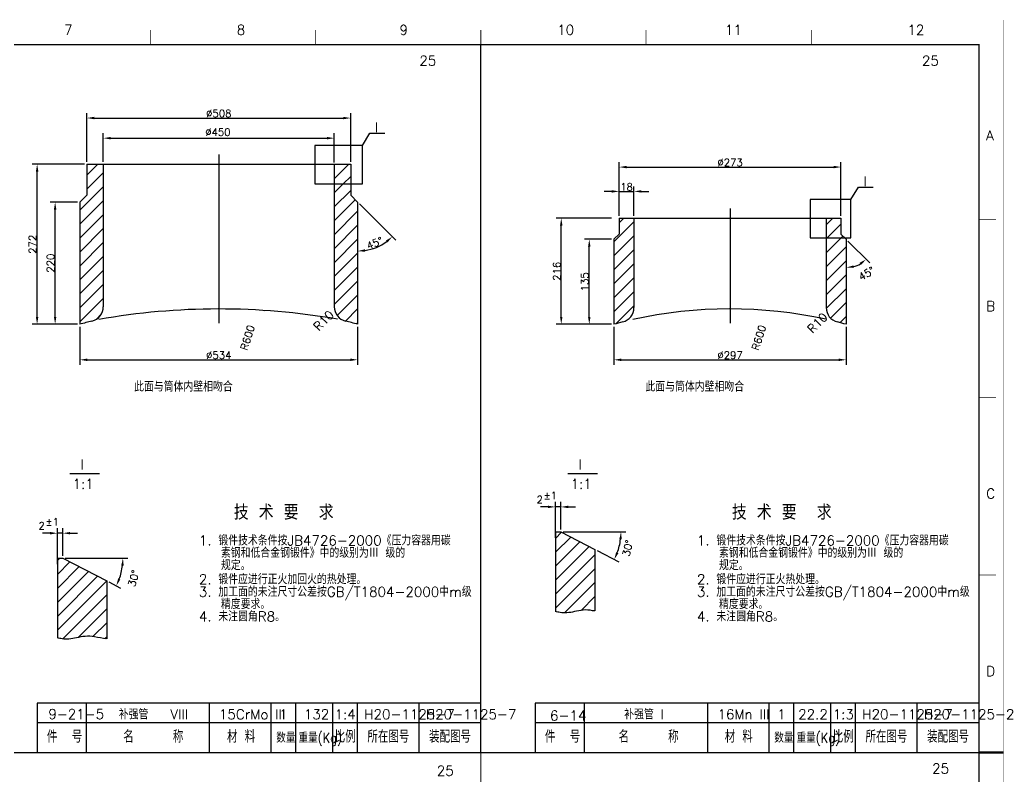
# Model space of a CAD drawing. Extents: x 49444 to 186655, y 41039 to 60167.
# Drawn here: x 163093 to 169136, y 51595 to 56194 of the extents above; entities that cross this region are included whole.
import ezdxf
from ezdxf.enums import TextEntityAlignment as Align

# ---------------------------------------------------------------- set-up
doc = ezdxf.new("R2010")
doc.units = 0
doc.header["$LTSCALE"] = 60
doc.header["$MEASUREMENT"] = 0
doc.header["$PDMODE"] = 3
doc.header["$PDSIZE"] = 0.001
doc.layers.get('0').update_dxf_attribs({"linetype": 'CONTINUOUS'})
doc.layers.get('DEFPOINTS').update_dxf_attribs({"linetype": 'CONTINUOUS'})
doc.styles.get("Standard").update_dxf_attribs({"font": 'txt_l', "bigfont": 'hztxt_l'})
doc.dimstyles.get("Standard").update_dxf_attribs({"dimtxt": 0.18, "dimasz": 0.18, "dimexe": 0.18, "dimexo": 0.0625, "dimgap": 0.09, "dimtad": 0, "dimtih": 1, "dimtoh": 1, "dimdec": 4, "dimzin": 0, "dimdsep": 46, "dimtxsty": 'Standard', "dimcen": 0.09, "dimadec": 0, "dimazin": 0, "dimtfac": 1, "dimtdec": 4, "dimtofl": 0, "dimtmove": 0, "dimatfit": 3, "dimfxl": 0, "dimtolj": 1, "dimtzin": 0, "dimarcsym": 0})
doc.dimstyles.new('STANDARD$0', dxfattribs={"dimtxt": 3, "dimasz": 3, "dimexe": 2, "dimexo": 1, "dimgap": 0.5, "dimtad": 1, "dimdec": 0, "dimzin": 0, "dimdsep": 46, "dimtxsty": 'Standard', "dimcen": 1, "dimclrd": 256, "dimclre": 256, "dimclrt": 256, "dimadec": 0, "dimazin": 0, "dimtfac": 1.5, "dimtdec": 3, "dimtix": 1, "dimtmove": 0, "dimatfit": 2, "dimfxl": 0, "dimtolj": 1, "dimarcsym": 0})

# ---------------------------------------------------------------- blocks, each defined once
blk = doc.blocks.new('*D308')
at = {"lineweight": -2}
for p, q in [((163600.5, 55331.5), (163600.5, 55505)), ((163645.5, 55475), (164960.8, 55475)), ((165005.8, 55326.9), (165005.8, 55505))]:
    blk.add_line(p, q, dxfattribs=at)
for points in [[(163645.5, 55482.5), (163645.5, 55467.5), (163600.5, 55475)], [(164960.8, 55482.5), (164960.8, 55467.5), (165005.8, 55475)]]:
    blk.add_solid(points)
at = {"layer": 'DEFPOINTS', "color": 0}
for p in [(165005.8, 55475), (163600.5, 55316.5), (165005.8, 55311.9)]:
    blk.add_point(p, dxfattribs=at)
at = {"insert": (164298.2, 55511.7), "char_height": 45, "attachment_point": 5}
blk.add_mtext('\\A1;%%c450', dxfattribs=at)
blk = doc.blocks.new('*X7')
at = {"color": 0}
for p, q in [((2253.92, 596.46), (2258.41, 600.96)), ((2354.27, 600.65), (2354.58, 600.96)), ((2354.27, 594.99), (2360.24, 600.96)), ((2253.92, 590.8), (2260.59, 597.47)), ((2354.27, 589.34), (2357.95, 593.01)), ((2357.95, 593.01), (2360.94, 596.01)), ((2251.09, 582.31), (2260.59, 591.81)), ((2354.27, 583.68), (2360.94, 590.35)), ((2251.09, 576.66), (2260.59, 586.16)), ((2354.27, 578.02), (2362.8, 586.55)), ((2251.09, 571), (2260.59, 580.5)), ((2354.27, 572.37), (2363.77, 581.87)), ((2354.27, 566.71), (2363.77, 576.21)), ((2251.09, 565.34), (2260.59, 574.84)), ((2251.09, 559.69), (2260.59, 569.19)), ((2354.27, 561.05), (2363.77, 570.55)), ((2354.27, 555.4), (2363.77, 564.9)), ((2251.09, 554.03), (2260.59, 563.53)), ((2251.09, 548.37), (2260.59, 557.87)), ((2354.27, 549.74), (2363.77, 559.24)), ((2251.09, 542.72), (2260.59, 552.22)), ((2354.27, 544.08), (2363.77, 553.58)), ((2355.46, 539.6), (2363.77, 547.92)), ((2251.09, 537.06), (2260.59, 546.56)), ((2257.79, 538.1), (2259.66, 539.98)), ((2358.86, 537.35), (2363.77, 542.27)), ((2363.35, 536.19), (2363.77, 536.61))]:
    blk.add_line(p, q, dxfattribs=at)
blk = doc.blocks.new('*D307')
at = {"lineweight": -2}
for p, q in [((163500.5, 55331.5), (163500.5, 55627.5)), ((163545.5, 55597.5), (165060.9, 55597.5)), ((165105.9, 55331.5), (165105.9, 55627.5))]:
    blk.add_line(p, q, dxfattribs=at)
for points in [[(163545.5, 55605), (163545.5, 55590), (163500.5, 55597.5)], [(165060.9, 55605), (165060.9, 55590), (165105.9, 55597.5)]]:
    blk.add_solid(points)
at = {"layer": 'DEFPOINTS', "color": 0}
for p in [(165105.9, 55597.5), (163500.5, 55316.5), (165105.9, 55316.5)]:
    blk.add_point(p, dxfattribs=at)
at = {"insert": (164303.2, 55624.9), "char_height": 45, "attachment_point": 5}
blk.add_mtext('\\A1;%%c508', dxfattribs=at)
blk = doc.blocks.new('*D290')
at = {"color": 0, "lineweight": -2}
for p, q in [((163369.2, 52920.7), (163750.4, 52920.7)), ((163634.7, 52776.4), (163706.5, 52739.4))]:
    blk.add_line(p, q, dxfattribs=at)
blk.add_arc((163354.2, 52920.7), 366.2, 339.80898, 352.95512, dxfattribs=at)
at = {"color": 0}
for points in [[(163710.2, 52876.3), (163725.1, 52875.4), (163720.4, 52920.7)], [(163704.8, 52791.3), (163691, 52797.4), (163679.8, 52753.1)]]:
    blk.add_solid(points, dxfattribs=at)
at = {"layer": 'DEFPOINTS', "color": 0}
for p in [(163321.3, 52920.7), (163354.2, 52920.7), (163354.2, 52920.7), (163715.8, 52863), (163621.4, 52783.2)]:
    blk.add_point(p, dxfattribs=at)
at = {"color": 0, "insert": (163785.4, 52797.7), "char_height": 45, "attachment_point": 5, "rotation": 74.07296}
blk.add_mtext('\\A1;30%%d', dxfattribs=at)
blk = doc.blocks.new('*D306')
at = {"lineweight": -2}
for p, q in [((163458, 54328.3), (163458, 54097.2)), ((165148.3, 54328.3), (165148.3, 54097.2)), ((163503, 54127.2), (165103.3, 54127.2))]:
    blk.add_line(p, q, dxfattribs=at)
for points in [[(163503, 54134.7), (163503, 54119.7), (163458, 54127.2)], [(165103.3, 54134.7), (165103.3, 54119.7), (165148.3, 54127.2)]]:
    blk.add_solid(points)
at = {"layer": 'DEFPOINTS', "color": 0}
for p in [(163458, 54343.3), (165148.3, 54343.3), (165148.3, 54127.2)]:
    blk.add_point(p, dxfattribs=at)
at = {"insert": (164303.2, 54154.6), "char_height": 45, "attachment_point": 5}
blk.add_mtext('\\A1;%%c534', dxfattribs=at)
blk = doc.blocks.new('*D289')
at = {"lineweight": -2}
for p, q in [((163276.3, 53072.7), (163231.3, 53072.7)), ((163321.3, 52885), (163321.3, 53102.7)), ((163354.2, 53072.7), (163321.3, 53072.7)), ((163354.2, 52935.7), (163354.2, 53102.7)), ((163399.2, 53072.7), (163444.2, 53072.7))]:
    blk.add_line(p, q, dxfattribs=at)
for points in [[(163276.3, 53080.2), (163276.3, 53065.2), (163321.3, 53072.7)], [(163399.2, 53080.2), (163399.2, 53065.2), (163354.2, 53072.7)]]:
    blk.add_solid(points)
at = {"layer": 'DEFPOINTS', "color": 0}
for p in [(163321.3, 53072.7), (163354.2, 52920.7), (163321.3, 52870)]:
    blk.add_point(p, dxfattribs=at)
at = {"insert": (163225.9, 53117.7), "char_height": 45, "attachment_point": 5}
blk.add_mtext('\\A1;2', dxfattribs=at)
blk = doc.blocks.new('*X4')
at = {"color": 0}
for p, q in [((1770.92, 130.43), (1771.88, 131.4)), ((1770.92, 124.77), (1776.03, 129.89)), ((1770.92, 119.12), (1779.77, 127.97)), ((1770.92, 113.46), (1783.5, 126.04)), ((1770.92, 107.8), (1787.24, 124.12)), ((1770.92, 102.15), (1790.92, 122.15)), ((1773.09, 98.66), (1790.92, 116.49)), ((1779.32, 99.23), (1790.92, 110.83)), ((1785.32, 99.58), (1790.92, 105.18)), ((1790.2, 98.8), (1790.92, 99.52))]:
    blk.add_line(p, q, dxfattribs=at)
blk = doc.blocks.new('*D305')
at = {"lineweight": -2}
for p, q in [((163443, 55085.9), (163277.9, 55085.9)), ((163307.9, 54388.3), (163307.9, 55040.9)), ((163443, 54343.3), (163277.9, 54343.3))]:
    blk.add_line(p, q, dxfattribs=at)
for points in [[(163300.4, 55040.9), (163315.4, 55040.9), (163307.9, 55085.9)], [(163300.4, 54388.3), (163315.4, 54388.3), (163307.9, 54343.3)]]:
    blk.add_solid(points)
at = {"layer": 'DEFPOINTS', "color": 0}
for p in [(163307.9, 55085.9), (163458, 55085.9), (163458, 54343.3)]:
    blk.add_point(p, dxfattribs=at)
at = {"insert": (163280.6, 54714.6), "char_height": 45, "attachment_point": 5, "rotation": 90}
blk.add_mtext('\\A1;220', dxfattribs=at)
blk = doc.blocks.new('*D304')
at = {"lineweight": -2}
for p, q in [((163485.5, 55316.5), (163168.3, 55316.5)), ((163198.3, 54388.3), (163198.3, 55271.5)), ((163443, 54343.3), (163168.3, 54343.3))]:
    blk.add_line(p, q, dxfattribs=at)
for points in [[(163190.8, 55271.5), (163205.8, 55271.5), (163198.3, 55316.5)], [(163190.8, 54388.3), (163205.8, 54388.3), (163198.3, 54343.3)]]:
    blk.add_solid(points)
at = {"layer": 'DEFPOINTS', "color": 0}
for p in [(163198.3, 55316.5), (163500.5, 55316.5), (163458, 54343.3)]:
    blk.add_point(p, dxfattribs=at)
at = {"insert": (163170.9, 54829.9), "char_height": 45, "attachment_point": 5, "rotation": 90}
blk.add_mtext('\\A1;272', dxfattribs=at)
blk = doc.blocks.new('*D303')
at = {"color": 0, "lineweight": -2}
blk.add_line((165159, 55075.3), (165380.4, 54854.6), dxfattribs=at)
blk.add_arc((165148.3, 55085.9), 297.6, 278.67096, 306.4117, dxfattribs=at)
at = {"color": 0}
for points in [[(165320.1, 54852.1), (165329.9, 54840.7), (165359.1, 54875.8)], [(165193.8, 54784.2), (165192.6, 54799.2), (165148.3, 54788.3)]]:
    blk.add_solid(points, dxfattribs=at)
at = {"layer": 'DEFPOINTS', "color": 0}
for p in [(165080.8, 55153.2), (165148.3, 55085.9), (165148.3, 55085.9), (165225.5, 54798.5), (165148.3, 54343.3)]:
    blk.add_point(p, dxfattribs=at)
at = {"color": 0, "insert": (165251.9, 54836.3), "char_height": 45, "attachment_point": 5, "rotation": 22.54133}
blk.add_mtext('\\A1;45°', dxfattribs=at)
blk = doc.blocks.new('*D321')
at = {"color": 0, "lineweight": -2}
blk.add_line((168130.9, 54849.4), (168263.4, 54717.3), dxfattribs=at)
blk.add_arc((168120.3, 54860), 172.2, 285.01912, 300.06353, dxfattribs=at)
at = {"color": 0}
for points in [[(168165.9, 54686.3), (168163.9, 54701.2), (168120.3, 54687.9)], [(168202, 54717), (168211.1, 54705.1), (168242.2, 54738.5)]]:
    blk.add_solid(points, dxfattribs=at)
at = {"layer": 'DEFPOINTS', "color": 0}
for p in [(168052.8, 54927.3), (168120.3, 54860), (168120.3, 54860), (168164.9, 54693.8), (168120.3, 54343.3)]:
    blk.add_point(p, dxfattribs=at)
at = {"color": 0, "insert": (168244.1, 54651.2), "char_height": 45, "attachment_point": 5, "rotation": 30.66653}
blk.add_mtext('\\A1;45°', dxfattribs=at)
blk = doc.blocks.new('*D320')
at = {"lineweight": -2}
for p, q in [((166692.5, 54988.1), (166356.9, 54988.1)), ((166386.9, 54388.3), (166386.9, 54943.1)), ((166692.5, 54343.3), (166356.9, 54343.3))]:
    blk.add_line(p, q, dxfattribs=at)
for points in [[(166379.4, 54943.1), (166394.4, 54943.1), (166386.9, 54988.1)], [(166379.4, 54388.3), (166394.4, 54388.3), (166386.9, 54343.3)]]:
    blk.add_solid(points)
at = {"layer": 'DEFPOINTS', "color": 0}
for p in [(166386.9, 54988.1), (166707.5, 54988.1), (166707.5, 54343.3)]:
    blk.add_point(p, dxfattribs=at)
at = {"insert": (166359.6, 54665.7), "char_height": 45, "attachment_point": 5, "rotation": 90}
blk.add_mtext('\\A1;216', dxfattribs=at)
blk = doc.blocks.new('*D319')
at = {"lineweight": -2}
for p, q in [((166692.5, 54860), (166527.4, 54860)), ((166557.4, 54388.3), (166557.4, 54815)), ((166692.5, 54343.3), (166527.4, 54343.3))]:
    blk.add_line(p, q, dxfattribs=at)
for points in [[(166549.9, 54815), (166564.9, 54815), (166557.4, 54860)], [(166549.9, 54388.3), (166564.9, 54388.3), (166557.4, 54343.3)]]:
    blk.add_solid(points)
at = {"layer": 'DEFPOINTS', "color": 0}
for p in [(166557.4, 54860), (166707.5, 54860), (166707.5, 54343.3)]:
    blk.add_point(p, dxfattribs=at)
at = {"insert": (166530, 54601.7), "char_height": 45, "attachment_point": 5, "rotation": 90}
blk.add_mtext('\\A1;135', dxfattribs=at)
blk = doc.blocks.new('*D324')
at = {"lineweight": -2}
for p, q in [((166739, 55003.1), (166739, 55181.3)), ((166829, 55003.1), (166829, 55181.3)), ((166694, 55151.3), (166649, 55151.3)), ((166739, 55151.3), (166829, 55151.3)), ((166874, 55151.3), (166919, 55151.3))]:
    blk.add_line(p, q, dxfattribs=at)
for points in [[(166694, 55158.8), (166694, 55143.8), (166739, 55151.3)], [(166874, 55158.8), (166874, 55143.8), (166829, 55151.3)]]:
    blk.add_solid(points)
at = {"layer": 'DEFPOINTS', "color": 0}
for p in [(166829, 55151.3), (166739, 54988.1), (166829, 54988.1)]:
    blk.add_point(p, dxfattribs=at)
at = {"insert": (166784, 55178.6), "char_height": 45, "attachment_point": 5}
blk.add_mtext('\\A1;18', dxfattribs=at)
blk = doc.blocks.new('*D318')
at = {"lineweight": -2}
for p, q in [((166351.3, 53045), (166351.3, 53262.6)), ((166384.2, 53095.7), (166384.2, 53262.6)), ((166306.3, 53232.6), (166261.3, 53232.6)), ((166384.2, 53232.6), (166351.3, 53232.6)), ((166429.2, 53232.6), (166474.2, 53232.6))]:
    blk.add_line(p, q, dxfattribs=at)
for points in [[(166306.3, 53240.1), (166306.3, 53225.1), (166351.3, 53232.6)], [(166429.2, 53240.1), (166429.2, 53225.1), (166384.2, 53232.6)]]:
    blk.add_solid(points)
at = {"layer": 'DEFPOINTS', "color": 0}
for p in [(166351.3, 53232.6), (166384.2, 53080.7), (166351.3, 53030)]:
    blk.add_point(p, dxfattribs=at)
at = {"insert": (166255.9, 53277.6), "char_height": 45, "attachment_point": 5}
blk.add_mtext('\\A1;2', dxfattribs=at)
blk = doc.blocks.new('*D317')
at = {"color": 0, "lineweight": -2}
for p, q in [((166399.2, 53080.7), (166780.4, 53080.7)), ((166604.7, 52967.1), (166736.5, 52899.3))]:
    blk.add_line(p, q, dxfattribs=at)
blk.add_arc((166384.2, 53080.7), 366.2, 339.80898, 352.95512, dxfattribs=at)
at = {"color": 0}
for points in [[(166740.2, 53036.2), (166755.1, 53035.3), (166750.4, 53080.7)], [(166734.8, 52951.2), (166721, 52957.3), (166709.8, 52913.1)]]:
    blk.add_solid(points, dxfattribs=at)
at = {"layer": 'DEFPOINTS', "color": 0}
for p in [(166351.3, 53080.7), (166384.2, 53080.7), (166384.2, 53080.7), (166745.8, 53022.9), (166591.4, 52974)]:
    blk.add_point(p, dxfattribs=at)
at = {"color": 0, "insert": (166791.1, 52981.6), "char_height": 45, "attachment_point": 5, "rotation": 76.32434}
blk.add_mtext('\\A1;30%%d', dxfattribs=at)
blk = doc.blocks.new('*X5')
at = {"color": 0}
for p, q in [((2006.84, 128.76), (2009.32, 131.25)), ((2006.84, 123.11), (2013.06, 129.32)), ((2006.84, 117.45), (2016.79, 127.4)), ((2006.84, 111.79), (2020.52, 125.48)), ((2006.84, 106.14), (2022.84, 122.14)), ((2006.84, 100.48), (2022.84, 116.48)), ((2010.56, 98.55), (2022.84, 110.83)), ((2017.26, 99.58), (2022.84, 105.17)), ((2022.69, 99.36), (2022.84, 99.51))]:
    blk.add_line(p, q, dxfattribs=at)
blk = doc.blocks.new('*D322')
at = {"lineweight": -2}
for p, q in [((166707.5, 54328.3), (166707.5, 54097.2)), ((168120.3, 54328.3), (168120.3, 54097.2)), ((166752.5, 54127.2), (168075.3, 54127.2))]:
    blk.add_line(p, q, dxfattribs=at)
for points in [[(166752.5, 54134.7), (166752.5, 54119.7), (166707.5, 54127.2)], [(168075.3, 54134.7), (168075.3, 54119.7), (168120.3, 54127.2)]]:
    blk.add_solid(points)
at = {"layer": 'DEFPOINTS', "color": 0}
for p in [(166707.5, 54343.3), (168120.3, 54343.3), (168120.3, 54127.2)]:
    blk.add_point(p, dxfattribs=at)
at = {"insert": (167413.9, 54154.6), "char_height": 45, "attachment_point": 5}
blk.add_mtext('\\A1;%%c297', dxfattribs=at)
blk = doc.blocks.new('*D323')
at = {"lineweight": -2}
for p, q in [((166739, 55003.1), (166739, 55329.2)), ((166784, 55299.2), (168043.8, 55299.2)), ((168088.8, 55003.1), (168088.8, 55329.2))]:
    blk.add_line(p, q, dxfattribs=at)
for points in [[(166784, 55306.7), (166784, 55291.7), (166739, 55299.2)], [(168043.8, 55306.7), (168043.8, 55291.7), (168088.8, 55299.2)]]:
    blk.add_solid(points)
at = {"layer": 'DEFPOINTS', "color": 0}
for p in [(168088.8, 55299.2), (166739, 54988.1), (168088.8, 54988.1)]:
    blk.add_point(p, dxfattribs=at)
at = {"insert": (167413.9, 55326.6), "char_height": 45, "attachment_point": 5}
blk.add_mtext('\\A1;%%c273', dxfattribs=at)
blk = doc.blocks.new('*X6')
at = {"color": 0}
for p, q in [((2027.3, 256.71), (2029.15, 258.56)), ((2111.29, 255.84), (2114, 258.56)), ((2025.2, 248.95), (2033.3, 257.05)), ((2111.71, 250.61), (2117.29, 256.18)), ((2025.2, 243.29), (2033.3, 251.39)), ((2111.29, 250.18), (2111.71, 250.61)), ((2111.29, 244.53), (2117.37, 250.61)), ((2117.37, 250.61), (2118.08, 251.32)), ((2111.29, 238.87), (2119.39, 246.97)), ((2025.2, 237.64), (2033.3, 245.74)), ((2025.2, 231.98), (2033.3, 240.08)), ((2111.29, 233.21), (2119.39, 241.31)), ((2025.2, 226.32), (2033.3, 234.42)), ((2111.29, 227.56), (2119.39, 235.66)), ((2111.3, 221.91), (2119.39, 230)), ((2025.2, 220.66), (2033.3, 228.76)), ((2025.97, 215.78), (2033.3, 223.11)), ((2113.09, 218.04), (2119.39, 224.34)), ((2116.93, 216.23), (2119.39, 218.69))]:
    blk.add_line(p, q, dxfattribs=at)

msp = doc.modelspace()

# ---------------------------------------------------------------- linework, layer by layer
for p, q in [((165897.696128, 51738.6982), (165897.696128, 56043.6982)), ((165176.999982, 55431.107874), (164886.848478, 55431.107874)), ((164886.848478, 55431.107874), (164886.848478, 55197.304288)), ((165176.999982, 55197.304288), (165176.999982, 55431.107874)), ((164303.183526, 55375.970471), (164303.183526, 54350.280442)), ((164886.848478, 55197.304288), (165176.999982, 55197.304288)), ((167900.68269, 55102.682359), (167900.68269, 54868.878773)), ((168148.939064, 55102.682359), (167900.68269, 55102.682359)), ((168148.939064, 54868.878773), (168148.939064, 55102.682359)), ((167413.870539, 55047.544957), (167413.870539, 54350.280449)), ((167900.68269, 54868.878773), (168148.939064, 54868.878773)), ((163396.774579, 53435.909712), (163577.538041, 53435.909712)), ((166426.774578, 53435.90972), (166607.538041, 53435.90972)), ((166384.190323, 53232.423812), (166348.302782, 53232.423812)), ((163354.190323, 53072.509034), (163318.302782, 53072.509034))]:
    msp.add_line(p, q)
at = {"const_width": 1.5}
msp.add_lwpolyline([(156462.696128, 47283.6982), (169077.696128, 47283.6982), (169077.696128, 56193.6982), (156462.696128, 56193.6982), (156462.696128, 47283.6982, 1.9635677679)], format="xyb", dxfattribs=at)
for points, format in [([(163887.696128, 56133.6982, 4.5, 4.5, 0), (163887.696128, 56043.6982, 4.5, 4.5, 0)], "xyseb"), ([(164892.696128, 56133.6982, 4.5, 4.5, 0), (164892.696128, 56043.6982, 4.5, 4.5, 0)], "xyseb"), ([(165897.696128, 56133.6982, 4.5, 4.5, 0), (165897.696128, 56043.6982, 4.5, 4.5, 0)], "xyseb"), ([(166902.696128, 56133.6982, 4.5, 4.5, 0), (166902.696128, 56043.6982, 4.5, 4.5, 0)], "xyseb"), ([(167907.696128, 56133.6982, 4.5, 4.5, 0), (167907.696128, 56043.6982, 4.5, 4.5, 0)], "xyseb"), ([(168927.696128, 54978.6982, 4.5, 4.5, 0), (169032.696128, 54978.6982, 4.5, 4.5, 0)], "xyseb"), ([(163531.806653, 54362.386294, 0.345888), (163600.521173, 54449.833009)], "xyb"), ([(165005.845118, 54449.833009, 0.345888), (165074.559638, 54362.386294, 4.473621)], "xyb"), ([(165025.161008, 54373.902304, 0.086944), (163573.591148, 54372.498169, 1.745215)], "xyb"), ([(164581.233246, 54420.678501, 0, 15, 0), (164566.689614, 54378.093494, 0, 0, 0), (164398.921394, 53908.782592, 0, 0, 0), (163805.158254, 53908.782592, 0, 0, 0)], "xyseb"), ([(165022.74059, 54392.497354, 0, 15, 0), (164990.904689, 54360.693654, 0, 0, 0), (164917.094287, 54286.957911, 0, 0, 0)], "xyseb"), ([(166760.943527, 54357.358969, 0.343643), (166828.956887, 54444.632029)], "xyb"), ([(167997.100112, 54373.902304, 0.107494), (166823.026817, 54372.498169, 1.786157)], "xyb"), ([(167691.920258, 54420.678508, 0, 15, 0), (167677.376626, 54378.093502, 0, 0, 0), (167509.608407, 53908.7826, 0, 0, 0), (166915.845266, 53908.7826, 0, 0, 0)], "xyseb"), ([(168027.140314, 54377.9825, 0, 15, 0), (167995.304413, 54346.178799, 0, 0, 0), (167921.494011, 54272.443056, 0, 0, 0)], "xyseb"), ([(167998.784192, 54444.632029, 0.343643), (168066.797552, 54357.358969, 4.465595)], "xyb"), ([(163531.806638, 54362.386294, 0.007314), (163458.021158, 54343.278724, 1.838818)], "xyb"), ([(165148.345133, 54343.278724, 0.007314), (165074.559653, 54362.386294, 1.332029)], "xyb"), ([(166760.943542, 54357.358969, 0.005307), (166707.456872, 54343.278724, 1.838818)], "xyb"), ([(168120.284207, 54343.278724, 0.005307), (168066.797537, 54357.358969, 1.324003)], "xyb"), ([(168927.696128, 53898.6982, 4.5, 4.5, 0), (169032.696128, 53898.6982, 4.5, 4.5, 0)], "xyseb"), ([(168927.696128, 52818.6982, 4.5, 4.5, 0), (169032.696128, 52818.6982, 4.5, 4.5, 0)], "xyseb"), ([(166591.384764, 52599.769109, 0.003307549), (166577.956468, 52601.546982, 0.0760909178), (166519.710755, 52604.864015, 0.0370838673), (166467.69193, 52595.980924, -0.0415237699), (166421.150458, 52588.457226, -0.0606294752), (166380.477126, 52590.241539, -0.0205472304), (166351.336891, 52596.332043)], "xyb"), ([(163621.384761, 52429.680203, 0.018171565), (163547.956469, 52441.632204, 0.0760909178), (163489.710755, 52444.949238, 0.0370838673), (163437.69193, 52436.066146, -0.0415237699), (163391.150459, 52428.542448, -0.0606294752), (163350.477126, 52430.326762, -0.0205472304), (163321.336891, 52436.417266)], "xyb"), ([(162882.696119, 51738.698194, 7.5, 7.5, 0), (168927.696119, 51738.698194, 7.5, 7.5, 0)], "xyseb"), ([(162882.696123, 51738.698194, 7.5, 7.5, 0), (168927.696123, 51738.698194, 7.5, 7.5, 0)], "xyseb"), ([(168927.696128, 51738.6982, 15, 15, 0), (169077.696128, 51738.6982, 15, 15, 0)], "xyseb")]:
    msp.add_lwpolyline(points, format=format)
at = {"const_width": 7.5}
for points in [[(156837.696128, 47433.6982), (168927.696128, 47433.6982), (168927.696128, 56043.6982), (156837.696128, 56043.6982), (156837.696128, 47433.6982)], [(165897.696128, 47433.6982), (165897.696128, 56043.6982)]]:
    msp.add_lwpolyline(points, dxfattribs=at)
for points in [[(165176.999982, 55431.107874), (165222.963756, 55504.495329), (165312.963756, 55504.495329)], [(163500.471173, 55316.500669), (165105.895118, 55316.500669)], [(163500.471173, 55316.500669), (163500.471173, 55128.246694)], [(163600.521173, 55316.500669), (163600.521173, 54449.833009)], [(165005.845118, 55316.500669), (165005.845118, 54449.833009)], [(165105.895118, 55316.500669), (165105.895118, 55128.247459)], [(168148.939064, 55102.682359), (168194.902839, 55176.069814), (168284.902839, 55176.069814)], [(163458.021173, 55085.918989), (163500.471173, 55128.246694)], [(165148.345898, 55085.918989), (165105.895118, 55128.247459)], [(163458.021173, 55085.918989), (163458.021173, 54343.278724)], [(165148.345118, 55085.919769), (165148.345118, 54343.278724)], [(166738.956887, 54988.075144), (166738.956887, 54891.445309)], [(166738.956887, 54988.075144), (168088.784192, 54988.075144)], [(166828.956887, 54988.075144), (166828.956887, 54444.632029)], [(167998.784192, 54988.075144), (167998.784192, 54444.632029)], [(168088.784192, 54988.075144), (168088.784192, 54891.446074)], [(166707.456887, 54860.036059), (166738.956887, 54891.445309)], [(168120.284972, 54860.036059), (168088.784192, 54891.446074)], [(166707.456887, 54860.036059), (166707.456887, 54343.278724)], [(168120.284192, 54860.036839), (168120.284192, 54343.278724)], [(166351.336889, 53080.660984), (166351.336889, 52596.332044)], [(166351.336889, 53080.660984), (166384.190309, 53080.660984)], [(166384.190309, 53080.660984), (166591.384769, 52974.013354)], [(166591.384769, 52974.013354), (166591.384769, 52599.769114)], [(163321.336898, 52920.746214), (163354.190318, 52920.746214)], [(163321.336898, 52920.746214), (163321.336898, 52436.417274)], [(163354.190318, 52920.746214), (163621.384763, 52783.215234)], [(163621.384763, 52783.215234), (163621.384763, 52429.680219)], [(165897.696128, 52038.6982), (163197.696128, 52038.6982)], [(168927.696123, 52038.698194), (166227.696123, 52038.698194)], [(165897.696128, 51918.6982), (163197.696128, 51918.6982)], [(168927.696123, 51918.698194), (166227.696123, 51918.698194)]]:
    msp.add_lwpolyline(points)
at = {"color": 7}
for points in [[(163197.696128, 52038.6982), (163197.696128, 51738.6982)], [(163497.696128, 51738.6982), (163497.696128, 52038.6982)], [(164247.696128, 51738.6982), (164247.696128, 52038.6982)], [(164622.696128, 51738.6982), (164622.696128, 52038.6982)], [(164772.696128, 51738.6982), (164772.696128, 52038.6982)], [(164997.696128, 51738.6982), (164997.696128, 52038.6982)], [(165147.696128, 51738.6982), (165147.696128, 52038.6982)], [(165522.696128, 51738.6982), (165522.696128, 52038.6982)], [(166227.696123, 52038.698194), (166227.696123, 51738.698194)], [(166527.696123, 51738.698194), (166527.696123, 52038.698194)], [(167277.696123, 51738.698194), (167277.696123, 52038.698194)], [(167652.696123, 51738.698194), (167652.696123, 52038.698194)], [(167802.696123, 51738.698194), (167802.696123, 52038.698194)], [(168027.696123, 51738.698194), (168027.696123, 52038.698194)], [(168177.696123, 51738.698194), (168177.696123, 52038.698194)], [(168552.696123, 51738.698194), (168552.696123, 52038.698194)]]:
    msp.add_lwpolyline(points, dxfattribs=at)

# ---------------------------------------------------------------- block references
at = {"xscale": 15, "yscale": 15, "zscale": 15}
for name, p in [('*X7', (129691.721657, 46302.160061)), ('*X6', (136329.437372, 51109.734424)), ('*X5', (136248.750359, 51109.734424)), ('*X4', (136757.575265, 50949.819646))]:
    msp.add_blockref(name, p, dxfattribs=at)

# ---------------------------------------------------------------- texts
for s, height, p in [('7', 60, (163362.696128, 56103.6982)), ('8', 60, (164412.696128, 56103.6982)), ('9', 60, (165402.696128, 56103.6982)), ('10', 60, (166362.696128, 56103.6982)), ('11', 60, (167382.696128, 56103.6982)), ('12', 60, (168492.696128, 56103.6982)), ('A', 60, (168972.008439, 55461.974333)), ('B', 60, (168972.696128, 54423.6982)), ('此面与筒体内壁相吻合', 60, (163788.313893, 53934.018469)), ('此面与筒体内壁相吻合', 60, (166899.000905, 53934.018476)), ('±1', 45, (166279.809185, 53279.312643)), ('C', 60, (168972.696128, 53283.6982)), ('±1', 45, (163249.809185, 53119.397866)), ('1. 锻件技术条件按JB4726-2000《压力容器用碳', 60, (164182.380182, 52998.264646)), ('1. 锻件技术条件按JB4726-2000《压力容器用碳', 60, (167212.380177, 52998.26464)), ('   素钢和低合金钢锻件》中的级别为Ⅲ 级的', 60, (164182.380182, 52923.264646)), ('   素钢和低合金钢锻件》中的级别为Ⅲ 级的', 60, (167212.380177, 52923.26464)), ('   规定。', 60, (164182.380182, 52847.653017)), ('   规定。', 60, (167212.380177, 52847.65301)), ('2. 锻件应进行正火加回火的热处理。', 60, (164182.380182, 52762.481009)), ('2. 锻件应进行正火热处理。', 60, (167212.380177, 52762.481003)), ('3. 加工面的未注尺寸公差按GB/T1804-2000中m级', 60, (164182.380182, 52686.28213)), ('3. 加工面的未注尺寸公差按GB/T1804-2000中m级', 60, (167212.380177, 52686.282123)), ('   精度要求。', 60, (164182.380182, 52611.28213)), ('   精度要求。', 60, (167212.380177, 52611.282123)), ('4. 未注圆角R8。', 60, (164182.380182, 52536.28213)), ('4. 未注圆角R8。', 60, (167212.380177, 52536.282123)), ('D', 60, (168972.696128, 52203.6982)), ('9-21-5', 60, (163266.513098, 51942.617043)), ('补强管   VIII', 60, (163695.033612, 51941.404099)), ('15CrMo III', 60, (164304.372382, 51941.404099)), ('1', 60, (164670.939807, 51941.404099)), ('132', 60, (164821.116651, 51941.404099)), ('1:4', 60, (165008.439807, 51941.404099)), ('H20-1125-7', 60, (165188.439807, 51941.404099)), ('H20-1125-7', 60, (165563.439807, 51941.404099)), ('6-14', 60, (166318.122113, 51933.6982)), ('补强管 I', 60, (166769.760339, 51941.404092)), ('16Mn III', 60, (167337.29548, 51941.404092)), ('1', 60, (167700.939802, 51941.404092)), ('22.2', 60, (167828.439802, 51941.404092)), ('1:3', 60, (168038.439802, 51941.404092)), ('H20-1125-7', 60, (168218.439802, 51941.404092)), ('H20-1125-2', 60, (168593.439802, 51941.404092))]:
    msp.add_text(s, height=height).set_placement(p)
for p in [(165626.373752, 55916.313267), (168684.1575, 55916.313275), (168746.05415, 51611.313281), (165732.771361, 51598.048727)]:
    msp.add_text('25', height=60).set_placement(p, align=Align.RIGHT)
for s, height, p in [('I', 60, (165263.152126, 55510.997589)), ('I', 60, (168235.091209, 55182.572074)), ('I', 60, (163472.248493, 53460.848664)), ('I', 60, (166502.248493, 53460.848672)), ('1:1', 60, (163478.381927, 53342.390442)), ('1:1', 60, (166508.381927, 53342.39045)), ('技 术 要  求', 90, (164698.475245, 53154.589528)), ('技 术 要  求', 90, (167728.47524, 53154.589521))]:
    msp.add_text(s, height=height).set_placement(p, align=Align.CENTER)
for s, height, rotation, p in [('R10', 52.5, 44.9652384217, (164911.219227, 54298.693825)), ('R10', 52.5, 44.9652384217, (167915.618951, 54284.17897)), ('R600', 45, 72.5775196133, (164476.371522, 54180.370768)), ('R600', 45, 72.5775196133, (167587.058534, 54180.370775))]:
    msp.add_text(s, height=height, rotation=rotation).set_placement(p)
at = {"width": 0.85}
for s, height, p in [('件  号', 75, (163257.696122, 51798.698207)), ('名     称', 75, (163722.696122, 51798.698207)), ('材 料', 75, (164353.95779, 51798.698207)), ('数量', 60, (164652.696122, 51798.698207)), ('重量(Kg)', 60, (164787.696122, 51798.698207)), ('比例', 75, (165009.005373, 51798.698207)), ('所在图号', 75, (165207.696122, 51798.698207)), ('装配图号', 75, (165582.696122, 51798.698207)), ('件  号', 75, (166287.696118, 51798.6982)), ('名     称', 75, (166735.796855, 51798.6982)), ('材 料', 75, (167381.222261, 51798.6982)), ('数量', 60, (167682.696118, 51798.6982)), ('重量(Kg)', 60, (167817.696118, 51798.6982)), ('比例', 75, (168039.005369, 51798.6982)), ('所在图号', 75, (168237.696118, 51798.6982)), ('装配图号', 75, (168612.696118, 51798.6982))]:
    msp.add_text(s, height=height, dxfattribs=at).set_placement(p)

# ---------------------------------------------------------------- dimensions: what is measured, and where the dimension line sits
for base, p1, p2, text, picture, middle in [((165105.895114, 55597.477127), (163500.471165, 55316.500664), (165105.895114, 55316.500664), '%%c508', '*D307', (164303.183139, 55624.852127)), ((168088.784196, 55299.209109), (166738.956881, 54988.075149), (168088.784196, 54988.075149), '%%c273', '*D323', (167413.870539, 55326.584109)), ((166828.956881, 55151.269115), (166738.956881, 54988.075149), (166828.956881, 54988.075149), '18', '*D324', (166783.956881, 55178.644115)), ((165148.345114, 54127.237028), (163458.021165, 54343.278718), (165148.345114, 54343.278718), '%%c534', '*D306', (164303.183139, 54154.612028)), ((168120.284196, 54127.237035), (166707.456881, 54343.278725), (168120.284196, 54343.278725), '%%c297', '*D322', (167413.870539, 54154.612035))]:
    dim = msp.add_linear_dim(base=base, p1=p1, p2=p2, text=text, dimstyle='STANDARD$0', override={"dimscale": 15, "dimgap": 0.1, "dimcen": 3, "dimtdec": 0, "dimtmove": 2, "dimatfit": 3})
    dim.commit()
    dim.dimension.update_dxf_attribs({"geometry": picture, "text_midpoint": middle})
for base, p1, p2, text, picture, middle in [((165005.845114, 55475.033479), (163600.521173, 55316.500669), (165005.845114, 55311.911258), '%%c450', '*D308', (164298.239584, 55511.743687)), ((166351.336891, 53232.5805), (166384.190323, 53080.660986), (166351.336891, 53029.962263), '2', '*D318', (166255.867895, 53277.5805)), ((163321.336891, 53072.665722), (163354.190323, 52920.746208), (163321.336891, 52870.047486), '2', '*D289', (163225.867895, 53117.665722))]:
    dim = msp.add_linear_dim(base=base, p1=p1, p2=p2, text=text, dimstyle='STANDARD$0', override={"dimscale": 15, "dimgap": 0.1, "dimcen": 3, "dimtdec": 0, "dimtmove": 2, "dimatfit": 3})
    dim.commit()
    dim.dimension.update_dxf_attribs({"geometry": picture, "text_midpoint": middle, "dimtype": 160})
for base, p1, p2, text, picture, middle in [((163198.303469, 55316.500664), (163458.021165, 54343.278718), (163500.471173, 55316.500664), '272', '*D304', (163170.928469, 54829.889691)), ((163307.938503, 55085.918986), (163458.021165, 54343.278718), (163458.021165, 55085.918986), '220', '*D305', (163280.563503, 54714.598852)), ((166386.925443, 54988.075149), (166707.456881, 54343.278725), (166707.456881, 54988.075149), '216', '*D320', (166359.550443, 54665.676937)), ((166557.374219, 54860.036064), (166707.456881, 54343.278725), (166707.456881, 54860.036064), '135', '*D319', (166529.999219, 54601.657394))]:
    dim = msp.add_linear_dim(base=base, p1=p1, p2=p2, angle=90, text=text, dimstyle='STANDARD$0', override={"dimscale": 15, "dimgap": 0.1, "dimcen": 3, "dimtdec": 0, "dimtmove": 2, "dimatfit": 3})
    dim.commit()
    dim.dimension.update_dxf_attribs({"geometry": picture, "text_midpoint": middle})
dim = msp.add_angular_dim_2l(base=(165225.516701, 54798.464476), line1=((165148.345114, 55085.919757), (165148.345114, 54343.278718)), line2=((165148.345887, 55085.918986), (165080.845887, 55153.224508)), dimstyle='Standard', override={"dimscale": 15, "dimtxt": 3, "dimasz": 3, "dimexe": 2, "dimexo": 1, "dimgap": 0.1, "dimtad": 1, "dimtih": 0, "dimtoh": 0, "dimdec": 0, "dimcen": 3, "dimtdec": 0, "dimtofl": 1, "dimtmove": 2})
dim.commit()
dim.dimension.update_dxf_attribs({"geometry": '*D303', "text_midpoint": (165251.948831, 54836.307674)})
dim = msp.add_angular_dim_2l(base=(168164.922695, 54693.763563), line1=((168120.284196, 54860.036835), (168120.284196, 54343.278725)), line2=((168120.28497, 54860.036064), (168052.78497, 54927.341586)), dimstyle='Standard', override={"dimscale": 15, "dimtxt": 3, "dimasz": 3, "dimexe": 2, "dimexo": 1, "dimgap": 0.1, "dimtad": 1, "dimtih": 0, "dimtoh": 0, "dimdec": 0, "dimcen": 3, "dimtdec": 0, "dimtofl": 1, "dimtmove": 2})
dim.commit()
dim.dimension.update_dxf_attribs({"geometry": '*D321', "text_midpoint": (168244.109971, 54651.212694), "dimtype": 162})
for base, line1, line2, picture, middle in [((166745.816975, 53022.876094), ((166384.190323, 53080.660986), (166591.384764, 52974.013351)), ((166351.336891, 53080.660986), (166384.190323, 53080.660986)), '*D317', (166791.116135, 52981.646319)), ((163715.816976, 52862.961316), ((163354.190323, 52920.746208), (163621.384761, 52783.215228)), ((163321.336891, 52920.746208), (163354.190323, 52920.746208)), '*D290', (163785.391644, 52797.695277))]:
    dim = msp.add_angular_dim_2l(base=base, line1=line1, line2=line2, text='30%%d', dimstyle='Standard', override={"dimscale": 15, "dimtxt": 3, "dimasz": 3, "dimexe": 2, "dimexo": 1, "dimgap": 0.1, "dimtad": 1, "dimtih": 0, "dimtoh": 0, "dimdec": 0, "dimcen": 3, "dimtdec": 0, "dimtofl": 1, "dimtmove": 2})
    dim.commit()
    dim.dimension.update_dxf_attribs({"geometry": picture, "text_midpoint": middle, "dimtype": 162})

doc.saveas('drawing.dxf')
